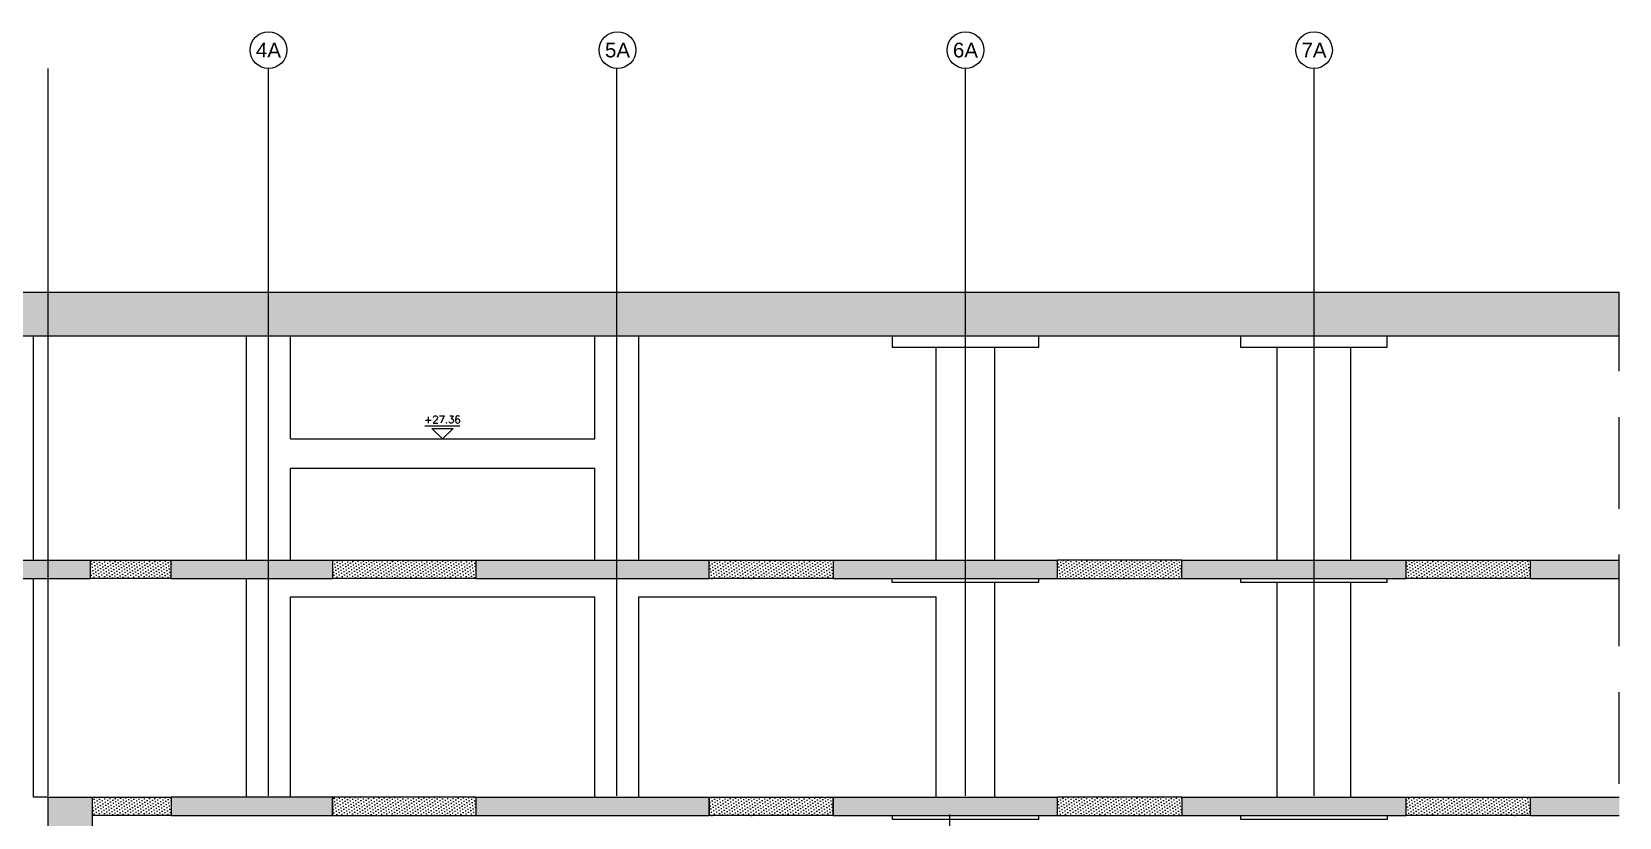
# Model space of a CAD drawing. Header units: millimetres. Extents: x 400408 to 401352, y 4543980 to 4544157.
# Drawn here: x 401145.41 to 401188.68, y 4544046.77 to 4544068.18 of the extents above; entities that cross this region are included whole.
import ezdxf
from ezdxf.enums import TextEntityAlignment as Align

# ---------------------------------------------------------------- set-up
doc = ezdxf.new("R2010")
doc.units = ezdxf.units.MM
for name, pattern in [('AKS', [3, 2.5, -0.25, 0, -0.25]), ('CIZGI', [0.4, 0.25, -0.15]), ('CONTINU', [0]), ('HIDDEN', [0.375, 0.25, -0.125])]:
    doc.linetypes.add(name, pattern=pattern)
for name, color, linetype in [('aks prota', 2, 'AKS'), ('caks prota', 4, 'Continuous'), ('görünüş prota', 4, 'Continuous'), ('kesik prota', 2, 'CIZGI'), ('kesit prota', 1, 'Continuous'), ('kesit tarama prota', 252, 'Continuous'), ('kot prota', 4, 'Continuous'), ('merdiven prota', 2, 'Continuous'), ('PRT-CST-rc_level', 6, 'Continuous'), ('PRT-CST-rc_levermark', 4, 'Continuous'), ('st_s_ölçü', 4, 'Continuous'), ('taks prota', 7, 'Continuous'), ('TARAMA', 8, 'Continuous'), ('temel prota', 6, 'Continuous'), ('ölçü prota', 4, 'Continuous')]:
    doc.layers.add(name, color=color, linetype=linetype)
doc.styles.add('OLCU', font='romanstw.shx')
doc.styles.get("Standard").update_dxf_attribs({"font": 'Arial.ttf'})
doc.styles.add('TAKS', font='Arial Unicode.ttf')
doc.dimstyles.new('1-100', dxfattribs={"dimscale": 0.5, "dimtxt": 2, "dimasz": 7.5, "dimexe": 3, "dimexo": 5, "dimgap": 5, "dimtad": 3, "dimdec": 1, "dimlfac": 2, "dimzin": 9, "dimdsep": 46, "dimtxsty": 'Standard', "dimblk": 'OBLIQUE', "dimcen": 0.09, "dimclrd": 3, "dimclre": 3, "dimclrt": 1, "dimadec": 3, "dimazin": 0, "dimtfac": 1, "dimtdec": 1, "dimtofl": 0, "dimtmove": 0, "dimatfit": 3, "dimfxl": 4, "dimtolj": 1, "dimtzin": 0, "dimarcsym": 0})
pattern_1 = [(36, (401030.68156, 4543716.28813), (-0.014547592, 0.087543451), [0, -0.079375])]

# ---------------------------------------------------------------- blocks, each defined once
blk = doc.blocks.new('_Oblique')
at = {"layer": 'st_s_ölçü', "lineweight": -2}
blk.add_line((-0.5, -0.5), (0.5, 0.5), dxfattribs=at)
blk = doc.blocks.new('*D19')
at = {"layer": 'DEFPOINTS', "color": 0, "transparency": 16777216}
for p in [(401170.439, 4544032.53), (401170.761, 4544032.53), (401170.761, 4544031.03)]:
    blk.add_point(p, dxfattribs=at)
at = {"layer": 'temel prota', "color": 3, "lineweight": -2, "transparency": 16777216}
for p, q in [((401170.439, 4544032.53), (401170.439, 4544046.846)), ((401170.439, 4544032.53), (401168.939, 4544032.53)), ((401170.439, 4544031.03), (401168.939, 4544031.03)), ((401170.439, 4544031.03), (401170.439, 4544027.28))]:
    blk.add_line(p, q, dxfattribs=at)
at = {"layer": 'temel prota', "color": 3, "lineweight": -2, "transparency": 16777216, "xscale": 3.75, "yscale": 3.75, "zscale": 3.75}
for p, rotation in [((401170.439, 4544032.53), 270), ((401170.439, 4544031.03), 90)]:
    blk.add_blockref('_Oblique', p, dxfattribs=dict(at, rotation=rotation))
at = {"layer": 'temel prota', "color": 1, "transparency": 16777216, "insert": (401167.428, 4544043.438), "char_height": 1, "attachment_point": 5, "rotation": 90}
blk.add_mtext('\\A1;3.0', dxfattribs=at)
blk = doc.blocks.new('KOTK5')
at = {"layer": 'PRT-CST-rc_levermark'}
blk.add_line((217, 160), (-213, 160), dxfattribs=at)
blk.add_lwpolyline([(130, 130), (-130, 130), (0, 0)], close=True, dxfattribs=at)
at = {"layer": 'PRT-CST-rc_level', "style": 'OLCU'}
blk.add_attdef('000.00', text='', height=90, dxfattribs=at).set_placement((0, 193), align=Align.CENTER)

msp = doc.modelspace()

# ---------------------------------------------------------------- hatches: boundary and pattern name
at = {"layer": 'kesit tarama prota'}
h = msp.add_hatch(color=256, dxfattribs=at)
h.dxf.hatch_style = 1
h.paths.add_polyline_path([(401130.615, 4544061.08), (401130.615, 4544060.38), (401130.215, 4544060.38), (401130.215, 4544059.88), (401188.684, 4544059.88), (401188.684, 4544061.08)])
h = msp.add_hatch(color=256, dxfattribs=at)
h.dxf.hatch_style = 1
h.paths.add_polyline_path([(401132.615, 4544037.39), (401147.015, 4544037.39), (401147.015, 4544037.99), (401132.115, 4544037.99), (401132.115, 4544046.82), (401136.648, 4544046.82), (401136.648, 4544045.22), (401140.205, 4544045.22), (401152.538, 4544037.99), (401149.215, 4544037.99), (401149.215, 4544037.39), (401151.265, 4544037.39), (401151.265, 4544036.988), (401153.713, 4544036.988), (401153.713, 4544037.99), (401153.527, 4544037.99), (401151.646, 4544039.092), (401151.646, 4544040), (401152.502, 4544040), (401155.369, 4544038.319), (401155.369, 4544037.989), (401155.233, 4544037.989), (401155.233, 4544037.49), (401167.289, 4544030.53), (401171.361, 4544030.53), (401171.361, 4544031.93), (401173.215, 4544031.93), (401173.215, 4544032.53), (401167.726, 4544032.53), (401167.726, 4544032.33), (401167.426, 4544032.33), (401167.426, 4544032.72), (401167.136, 4544032.72), (401167.136, 4544032.89), (401166.846, 4544032.89), (401166.846, 4544033.06), (401166.556, 4544033.06), (401166.556, 4544033.23), (401166.266, 4544033.23), (401166.266, 4544033.4), (401165.976, 4544033.4), (401165.976, 4544033.57), (401165.686, 4544033.57), (401165.686, 4544033.74), (401165.396, 4544033.74), (401165.396, 4544033.91), (401165.106, 4544033.91), (401165.106, 4544034.08), (401164.816, 4544034.08), (401164.816, 4544034.25), (401164.526, 4544034.25), (401164.526, 4544034.42), (401164.236, 4544034.42), (401164.236, 4544034.59), (401163.946, 4544034.59), (401163.946, 4544034.76), (401163.656, 4544034.76), (401163.656, 4544034.93), (401163.366, 4544034.93), (401163.366, 4544035.1), (401162.166, 4544035.1), (401162.166, 4544035.27), (401161.876, 4544035.27), (401161.876, 4544035.44), (401161.586, 4544035.44), (401161.586, 4544035.61), (401161.296, 4544035.61), (401161.296, 4544035.78), (401161.006, 4544035.78), (401161.006, 4544035.95), (401160.716, 4544035.95), (401160.716, 4544036.12), (401160.426, 4544036.12), (401160.426, 4544036.29), (401160.136, 4544036.29), (401160.136, 4544036.46), (401159.846, 4544036.46), (401159.846, 4544036.63), (401159.556, 4544036.63), (401159.556, 4544036.8), (401159.266, 4544036.8), (401159.266, 4544036.97), (401158.976, 4544036.97), (401158.976, 4544037.14), (401158.686, 4544037.14), (401158.686, 4544037.31), (401158.396, 4544037.31), (401158.396, 4544037.48), (401158.106, 4544037.48), (401158.106, 4544037.65), (401156.906, 4544037.65), (401156.906, 4544037.82), (401156.616, 4544037.82), (401156.616, 4544037.99), (401156.326, 4544037.99), (401156.326, 4544038.16), (401156.036, 4544038.16), (401156.036, 4544038.33), (401155.746, 4544038.33), (401155.746, 4544038.5), (401155.456, 4544038.5), (401155.456, 4544038.67), (401155.166, 4544038.67), (401155.166, 4544038.84), (401154.876, 4544038.84), (401154.876, 4544039.01), (401154.586, 4544039.01), (401154.586, 4544039.18), (401154.296, 4544039.18), (401154.296, 4544039.35), (401154.006, 4544039.35), (401154.006, 4544039.52), (401153.716, 4544039.52), (401153.716, 4544039.69), (401153.426, 4544039.69), (401153.426, 4544039.86), (401153.136, 4544039.86), (401153.136, 4544040.03), (401152.846, 4544040.03), (401152.846, 4544040.2), (401151.646, 4544040.2), (401151.646, 4544040.37), (401151.356, 4544040.37), (401151.356, 4544040.54), (401151.066, 4544040.54), (401151.066, 4544040.71), (401150.776, 4544040.71), (401150.776, 4544040.88), (401150.486, 4544040.88), (401150.486, 4544041.05), (401150.196, 4544041.05), (401150.196, 4544041.22), (401149.906, 4544041.22), (401149.906, 4544041.39), (401149.616, 4544041.39), (401149.616, 4544041.56), (401149.326, 4544041.56), (401149.326, 4544041.73), (401149.036, 4544041.73), (401149.036, 4544041.9), (401148.746, 4544041.9), (401148.746, 4544042.07), (401148.456, 4544042.07), (401148.456, 4544042.24), (401148.166, 4544042.24), (401148.166, 4544042.41), (401147.876, 4544042.41), (401147.876, 4544042.58), (401146.676, 4544042.58), (401146.676, 4544042.75), (401146.386, 4544042.75), (401146.386, 4544042.92), (401146.096, 4544042.92), (401146.096, 4544043.09), (401145.806, 4544043.09), (401145.806, 4544043.26), (401145.516, 4544043.26), (401145.516, 4544043.43), (401145.226, 4544043.43), (401145.226, 4544043.6), (401144.936, 4544043.6), (401144.936, 4544043.77), (401144.646, 4544043.77), (401144.646, 4544043.94), (401144.356, 4544043.94), (401144.356, 4544044.11), (401144.066, 4544044.11), (401144.066, 4544044.28), (401143.776, 4544044.28), (401143.776, 4544044.45), (401143.486, 4544044.45), (401143.486, 4544044.62), (401143.196, 4544044.62), (401143.196, 4544044.79), (401142.906, 4544044.79), (401142.906, 4544044.96), (401141.706, 4544044.96), (401141.706, 4544045.13), (401141.416, 4544045.13), (401141.416, 4544045.3), (401141.126, 4544045.3), (401141.126, 4544045.47), (401140.836, 4544045.47), (401140.836, 4544045.64), (401140.546, 4544045.64), (401140.546, 4544045.81), (401140.256, 4544045.81), (401140.256, 4544045.98), (401139.966, 4544045.98), (401139.966, 4544046.15), (401139.676, 4544046.15), (401139.676, 4544046.32), (401139.386, 4544046.32), (401139.386, 4544046.49), (401139.096, 4544046.49), (401139.096, 4544046.66), (401138.806, 4544046.66), (401138.806, 4544046.83), (401138.516, 4544046.83), (401138.516, 4544047), (401138.226, 4544047), (401138.226, 4544047.17), (401137.936, 4544047.17), (401137.936, 4544047.32), (401132.115, 4544047.32), (401132.115, 4544053.28), (401147.015, 4544053.28), (401147.015, 4544053.78), (401130.215, 4544053.78), (401130.215, 4544053.28), (401130.615, 4544053.28), (401130.615, 4544022.48), (401146.515, 4544022.48), (401146.515, 4544024.48), (401132.615, 4544024.48), (401132.615, 4544026.11), (401164.957, 4544026.11), (401164.957, 4544024.48), (401165.457, 4544024.48), (401165.457, 4544026.418), (401163.561, 4544027.512), (401163.561, 4544028.27), (401164.417, 4544028.27), (401167.651, 4544026.374), (401167.651, 4544024.48), (401167.951, 4544024.48), (401167.951, 4544026.01), (401168.446, 4544026.01), (401168.446, 4544026.21), (401170.757, 4544026.21), (401170.757, 4544024.48), (401168.015, 4544024.48), (401168.015, 4544022.48), (401172.715, 4544022.48), (401172.715, 4544024.48), (401171.057, 4544024.48), (401171.057, 4544026.11), (401188.684, 4544026.11), (401188.684, 4544026.41), (401168.246, 4544026.41), (401168.246, 4544026.21), (401167.951, 4544026.21), (401167.951, 4544026.6), (401167.661, 4544026.6), (401167.661, 4544026.77), (401167.371, 4544026.77), (401167.371, 4544026.94), (401167.081, 4544026.94), (401167.081, 4544027.11), (401166.791, 4544027.11), (401166.791, 4544027.28), (401166.501, 4544027.28), (401166.501, 4544027.45), (401166.211, 4544027.45), (401166.211, 4544027.62), (401165.921, 4544027.62), (401165.921, 4544027.79), (401165.631, 4544027.79), (401165.631, 4544027.96), (401165.341, 4544027.96), (401165.341, 4544028.13), (401165.051, 4544028.13), (401165.051, 4544028.3), (401164.761, 4544028.3), (401164.761, 4544028.47), (401163.561, 4544028.47), (401163.561, 4544028.64), (401163.271, 4544028.64), (401163.271, 4544028.81), (401162.981, 4544028.81), (401162.981, 4544028.98), (401162.691, 4544028.98), (401162.691, 4544029.15), (401162.401, 4544029.15), (401162.401, 4544029.32), (401162.111, 4544029.32), (401162.111, 4544029.49), (401161.821, 4544029.49), (401161.821, 4544029.66), (401161.531, 4544029.66), (401161.531, 4544029.83), (401161.241, 4544029.83), (401161.241, 4544030), (401160.951, 4544030), (401160.951, 4544030.17), (401160.661, 4544030.17), (401160.661, 4544030.34), (401160.371, 4544030.34), (401160.371, 4544030.51), (401159.171, 4544030.51), (401159.171, 4544030.68), (401158.881, 4544030.68), (401158.881, 4544030.85), (401158.591, 4544030.85), (401158.591, 4544031.02), (401158.301, 4544031.02), (401158.301, 4544031.19), (401158.011, 4544031.19), (401158.011, 4544031.36), (401157.721, 4544031.36), (401157.721, 4544031.53), (401157.431, 4544031.53), (401157.431, 4544031.7), (401157.141, 4544031.7), (401157.141, 4544031.87), (401156.851, 4544031.87), (401156.851, 4544032.04), (401156.561, 4544032.04), (401156.561, 4544032.21), (401156.271, 4544032.21), (401156.271, 4544032.38), (401155.981, 4544032.38), (401155.981, 4544032.53), (401149.215, 4544032.53), (401149.215, 4544031.93), (401153.015, 4544031.93), (401153.015, 4544030.53), (401157.334, 4544030.53), (401164.471, 4544026.41), (401132.615, 4544026.41), (401132.615, 4544031.93), (401147.015, 4544031.93), (401147.015, 4544032.53), (401132.615, 4544032.53)])
h.paths.add_polyline_path([(401137.148, 4544045.72), (401137.148, 4544047.12), (401137.626, 4544047.12), (401140.014, 4544045.72)], flags=16)
h.paths.add_polyline_path([(401146.676, 4544042.006), (401146.676, 4544042.38), (401147.532, 4544042.38), (401151.346, 4544040.144), (401151.346, 4544039.268)], flags=16)
h.paths.add_polyline_path([(401153.615, 4544032.33), (401155.671, 4544032.33), (401157.468, 4544031.276), (401157.468, 4544031.03), (401153.615, 4544031.03)], flags=16)
h.paths.add_polyline_path([(401156.896, 4544037.107), (401156.896, 4544037.45), (401157.762, 4544037.45), (401161.866, 4544035.044), (401161.866, 4544034.238)], flags=16)
h.paths.add_polyline_path([(401159.171, 4544030.31), (401160.027, 4544030.31), (401163.261, 4544028.414), (401163.261, 4544027.686), (401159.171, 4544030.047)], flags=16)
h.paths.add_polyline_path([(401162.166, 4544034.9), (401163.022, 4544034.9), (401167.126, 4544032.494), (401167.126, 4544031.201), (401162.166, 4544034.065)], flags=16)
h.paths.add_polyline_path([(401167.426, 4544032.13), (401167.926, 4544032.13), (401167.926, 4544032.33), (401170.761, 4544032.33), (401170.761, 4544031.03), (401167.426, 4544031.03)], flags=16)
h = msp.add_hatch(dxfattribs=at)
h.set_pattern_fill('DOTS', color=2, scale=0.05, angle=36)
h.set_pattern_definition(pattern_1)
h.paths.add_polyline_path([(401149.215, 4544053.78), (401147.015, 4544053.78), (401147.015, 4544053.28), (401149.215, 4544053.28)])
h = msp.add_hatch(color=256, dxfattribs=at)
h.dxf.hatch_style = 1
h.paths.add_polyline_path([(401153.615, 4544053.78), (401149.215, 4544053.78), (401149.215, 4544053.28), (401153.615, 4544053.28)])
h = msp.add_hatch(dxfattribs=at)
h.set_pattern_fill('DOTS', color=2, scale=0.05, angle=36)
h.set_pattern_definition(pattern_1)
h.paths.add_polyline_path([(401157.515, 4544053.78), (401153.615, 4544053.78), (401153.615, 4544053.28), (401157.515, 4544053.28)])
h = msp.add_hatch(color=256, dxfattribs=at)
h.dxf.hatch_style = 1
h.paths.add_polyline_path([(401163.877, 4544053.78), (401157.515, 4544053.78), (401157.515, 4544053.28), (401163.877, 4544053.28)])
h = msp.add_hatch(dxfattribs=at)
h.set_pattern_fill('DOTS', color=2, scale=0.05, angle=36)
h.set_pattern_definition([(36, (401030.68156, 4543722.74813), (-0.014547592, 0.087543451), [0, -0.079375])])
h.paths.add_polyline_path([(401167.261, 4544053.78), (401163.877, 4544053.78), (401163.877, 4544053.28), (401167.261, 4544053.28)])
h = msp.add_hatch(color=256, dxfattribs=at)
h.dxf.hatch_style = 1
h.paths.add_polyline_path([(401173.377, 4544053.78), (401167.261, 4544053.78), (401167.261, 4544053.28), (401173.377, 4544053.28)])
h = msp.add_hatch(dxfattribs=at)
h.set_pattern_fill('DOTS', color=2, scale=0.05, angle=36)
h.set_pattern_definition(pattern_1)
h.paths.add_polyline_path([(401176.761, 4544053.78), (401173.377, 4544053.78), (401173.377, 4544053.28), (401176.761, 4544053.28)])
h = msp.add_hatch(color=256, dxfattribs=at)
h.dxf.hatch_style = 1
h.paths.add_polyline_path([(401182.877, 4544053.78), (401176.761, 4544053.78), (401176.761, 4544053.28), (401182.877, 4544053.28)])
h = msp.add_hatch(dxfattribs=at)
h.set_pattern_fill('DOTS', color=2, scale=0.05, angle=36)
h.set_pattern_definition(pattern_1)
h.paths.add_polyline_path([(401186.261, 4544053.78), (401182.877, 4544053.78), (401182.877, 4544053.28), (401186.261, 4544053.28)])
h = msp.add_hatch(color=256, dxfattribs=at)
h.dxf.hatch_style = 1
h.paths.add_polyline_path([(401188.684, 4544053.78), (401186.261, 4544053.78), (401186.261, 4544053.28), (401188.684, 4544053.28)])
h = msp.add_hatch(color=256, dxfattribs=at)
h.dxf.hatch_style = 1
h.paths.add_polyline_path([(401145.865, 4544047.32), (401147.065, 4544047.32), (401147.065, 4544046.32), (401145.865, 4544046.32)])
h.paths.add_polyline_path([(401153.615, 4544047.32), (401149.215, 4544047.32), (401149.215, 4544046.82), (401153.615, 4544046.82)])
h = msp.add_hatch(dxfattribs=at)
h.set_pattern_fill('DOTS', color=2, scale=0.05, angle=36)
h.set_pattern_definition([(36, (401030.68156, 4543709.82813), (-0.014547592, 0.087543451), [0, -0.079375])])
h.paths.add_polyline_path([(401149.215, 4544047.32), (401147.065, 4544047.32), (401147.065, 4544046.82), (401149.215, 4544046.82)])
h = msp.add_hatch(dxfattribs=at)
h.set_pattern_fill('DOTS', color=2, scale=0.05, angle=36)
h.set_pattern_definition(pattern_1)
h.paths.add_polyline_path([(401157.515, 4544047.32), (401153.615, 4544047.32), (401153.615, 4544046.82), (401157.515, 4544046.82)])
h = msp.add_hatch(color=256, dxfattribs=at)
h.dxf.hatch_style = 1
h.paths.add_polyline_path([(401163.877, 4544047.32), (401157.515, 4544047.32), (401157.515, 4544046.82), (401163.877, 4544046.82)])
h = msp.add_hatch(dxfattribs=at)
h.set_pattern_fill('DOTS', color=2, scale=0.05, angle=36)
h.set_pattern_definition(pattern_1)
h.paths.add_polyline_path([(401167.261, 4544047.32), (401163.877, 4544047.32), (401163.877, 4544046.82), (401167.261, 4544046.82)])
h = msp.add_hatch(color=256, dxfattribs=at)
h.dxf.hatch_style = 1
h.paths.add_polyline_path([(401173.377, 4544047.32), (401167.261, 4544047.32), (401167.261, 4544046.82), (401173.377, 4544046.82)])
h = msp.add_hatch(dxfattribs=at)
h.set_pattern_fill('DOTS', color=2, scale=0.05, angle=36)
h.set_pattern_definition(pattern_1)
h.paths.add_polyline_path([(401176.761, 4544047.32), (401173.377, 4544047.32), (401173.377, 4544046.82), (401176.761, 4544046.82)])
h = msp.add_hatch(color=256, dxfattribs=at)
h.dxf.hatch_style = 1
h.paths.add_polyline_path([(401182.877, 4544047.32), (401176.761, 4544047.32), (401176.761, 4544046.82), (401182.877, 4544046.82)])
h = msp.add_hatch(dxfattribs=at)
h.set_pattern_fill('DOTS', color=2, scale=0.05, angle=36)
h.set_pattern_definition(pattern_1)
h.paths.add_polyline_path([(401186.261, 4544047.32), (401182.877, 4544047.32), (401182.877, 4544046.82), (401186.261, 4544046.82)])
h = msp.add_hatch(color=256, dxfattribs=at)
h.dxf.hatch_style = 1
h.paths.add_polyline_path([(401188.684, 4544047.32), (401186.261, 4544047.32), (401186.261, 4544046.82), (401188.684, 4544046.82)])

# ---------------------------------------------------------------- linework, layer by layer
at = {"layer": 'aks prota', "ltscale": 10}
for p, q in [((401145.865, 4544017.258), (401145.865, 4544067.181)), ((401151.865, 4544017.258), (401151.865, 4544067.181)), ((401161.365, 4544017.258), (401161.365, 4544067.181)), ((401170.865, 4544017.258), (401170.865, 4544067.181)), ((401180.365, 4544017.258), (401180.365, 4544067.181))]:
    msp.add_line(p, q, dxfattribs=at)
at = {"layer": 'caks prota', "ltscale": 0.05}
for centre in [(401151.868, 4544067.681), (401161.381, 4544067.681), (401170.865, 4544067.681), (401180.365, 4544067.681)]:
    msp.add_circle(centre, 0.5, dxfattribs=at)
at = {"layer": 'görünüş prota'}
for p, q in [((401145.465, 4544053.78), (401145.465, 4544059.88)), ((401151.265, 4544053.78), (401151.265, 4544059.88)), ((401152.465, 4544057.081), (401152.465, 4544059.88)), ((401160.765, 4544057.081), (401160.765, 4544059.88)), ((401161.965, 4544053.78), (401161.965, 4544059.88)), ((401170.065, 4544053.78), (401170.065, 4544059.58)), ((401171.665, 4544053.78), (401171.665, 4544059.58)), ((401179.365, 4544053.78), (401179.365, 4544059.58)), ((401181.365, 4544053.78), (401181.365, 4544059.58)), ((401152.465, 4544053.78), (401152.465, 4544056.281)), ((401160.765, 4544053.78), (401160.765, 4544056.281)), ((401145.465, 4544047.32), (401145.465, 4544053.28)), ((401151.265, 4544047.32), (401151.265, 4544053.28)), ((401171.665, 4544047.32), (401171.665, 4544053.18)), ((401179.365, 4544047.32), (401179.365, 4544053.18)), ((401181.365, 4544047.32), (401181.365, 4544053.18)), ((401160.765, 4544047.32), (401160.765, 4544052.78)), ((401161.965, 4544047.32), (401161.965, 4544052.78)), ((401170.065, 4544047.32), (401170.065, 4544052.78))]:
    msp.add_line(p, q, dxfattribs=at)
for points in [[(401168.864, 4544059.88), (401168.864, 4544059.58), (401172.864, 4544059.58), (401172.864, 4544059.88)], [(401178.363, 4544059.88), (401178.363, 4544059.58), (401182.363, 4544059.58), (401182.363, 4544059.88)], [(401147.015, 4544053.78), (401149.215, 4544053.78)], [(401153.615, 4544053.78), (401157.515, 4544053.78)], [(401163.877, 4544053.78), (401167.261, 4544053.78)], [(401176.761, 4544053.78), (401173.377, 4544053.78)], [(401182.877, 4544053.78), (401186.261, 4544053.78)], [(401149.215, 4544053.28), (401147.015, 4544053.28)], [(401157.515, 4544053.28), (401153.615, 4544053.28)], [(401167.261, 4544053.28), (401163.877, 4544053.28)], [(401168.862, 4544053.28), (401168.862, 4544053.18), (401172.862, 4544053.18), (401172.862, 4544053.28)], [(401173.377, 4544053.28), (401176.761, 4544053.28)], [(401178.363, 4544053.28), (401178.363, 4544053.18), (401182.363, 4544053.18), (401182.363, 4544053.28)], [(401186.261, 4544053.28), (401182.877, 4544053.28)], [(401152.465, 4544047.32), (401152.465, 4544052.78), (401160.765, 4544052.78)], [(401161.965, 4544052.78), (401170.065, 4544052.78)], [(401145.865, 4544047.32), (401145.465, 4544047.32)], [(401147.065, 4544047.32), (401149.215, 4544047.32)], [(401157.515, 4544047.32), (401153.615, 4544047.32)], [(401163.877, 4544047.32), (401167.261, 4544047.32)], [(401176.761, 4544047.32), (401173.377, 4544047.32)], [(401182.877, 4544047.32), (401186.261, 4544047.32)], [(401149.215, 4544046.82), (401147.065, 4544046.82)], [(401153.615, 4544046.82), (401157.515, 4544046.82)], [(401167.261, 4544046.82), (401163.877, 4544046.82)], [(401168.864, 4544046.82), (401168.864, 4544046.72), (401172.864, 4544046.72), (401172.864, 4544046.82)], [(401173.377, 4544046.82), (401176.761, 4544046.82)], [(401178.365, 4544046.82), (401178.365, 4544046.72), (401182.365, 4544046.72), (401182.365, 4544046.82)], [(401186.261, 4544046.82), (401182.877, 4544046.82)]]:
    msp.add_lwpolyline(points, dxfattribs=at)
at = {"layer": 'kesik prota', "linetype": 'HIDDEN', "ltscale": 10}
msp.add_lwpolyline([(401188.684, 4544021.43), (401188.684, 4544061.08)], dxfattribs=at)
at = {"layer": 'kesit prota', "color": 1}
for p, q in [((401130.615, 4544061.08), (401188.684, 4544061.08)), ((401130.215, 4544053.78), (401147.015, 4544053.78)), ((401149.215, 4544053.28), (401149.215, 4544053.78)), ((401149.215, 4544053.78), (401153.615, 4544053.78)), ((401153.615, 4544053.78), (401153.615, 4544053.28)), ((401157.515, 4544053.78), (401163.877, 4544053.78)), ((401157.515, 4544053.78), (401157.515, 4544053.28)), ((401163.877, 4544053.28), (401163.877, 4544053.78)), ((401167.261, 4544053.78), (401167.261, 4544053.28)), ((401167.261, 4544053.78), (401173.377, 4544053.78)), ((401173.377, 4544053.28), (401173.377, 4544053.78)), ((401176.761, 4544053.78), (401182.877, 4544053.78)), ((401176.761, 4544053.28), (401176.761, 4544053.78)), ((401182.877, 4544053.28), (401182.877, 4544053.78)), ((401186.261, 4544053.78), (401188.684, 4544053.78)), ((401186.261, 4544053.28), (401186.261, 4544053.78)), ((401132.115, 4544053.28), (401147.015, 4544053.28)), ((401149.215, 4544053.28), (401153.615, 4544053.28)), ((401157.515, 4544053.28), (401163.877, 4544053.28)), ((401167.261, 4544053.28), (401173.377, 4544053.28)), ((401176.761, 4544053.28), (401182.877, 4544053.28)), ((401186.261, 4544053.28), (401188.684, 4544053.28)), ((401153.615, 4544047.32), (401153.615, 4544046.82)), ((401157.515, 4544047.32), (401163.877, 4544047.32)), ((401157.515, 4544047.32), (401157.515, 4544046.82)), ((401157.515, 4544047.32), (401157.515, 4544046.82)), ((401163.877, 4544046.82), (401163.877, 4544047.32)), ((401167.261, 4544047.32), (401173.377, 4544047.32)), ((401167.261, 4544047.32), (401167.261, 4544046.82)), ((401173.377, 4544046.82), (401173.377, 4544047.32)), ((401176.761, 4544047.32), (401182.877, 4544047.32)), ((401176.761, 4544047.32), (401176.761, 4544046.82)), ((401182.877, 4544046.82), (401182.877, 4544047.32)), ((401186.261, 4544047.32), (401188.684, 4544047.32)), ((401186.261, 4544046.82), (401186.261, 4544047.32)), ((401157.515, 4544046.82), (401163.877, 4544046.82)), ((401167.261, 4544046.82), (401173.377, 4544046.82)), ((401176.761, 4544046.82), (401182.877, 4544046.82)), ((401186.261, 4544046.82), (401188.684, 4544046.82))]:
    msp.add_line(p, q, dxfattribs=at)
at = {"layer": 'kesit prota'}
msp.add_line((401147.015, 4544053.28), (401147.015, 4544053.78), dxfattribs=at)
for points in [[(401188.684, 4544059.88), (401130.215, 4544059.88), (401130.215, 4544060.38), (401130.615, 4544060.38), (401130.615, 4544061.08)], [(401153.615, 4544047.32), (401149.215, 4544047.32), (401149.215, 4544046.82), (401153.615, 4544046.82), (401153.615, 4544047.32)]]:
    msp.add_lwpolyline(points, dxfattribs=at)
msp.add_lwpolyline([(401145.865, 4544047.32), (401147.065, 4544047.32), (401147.065, 4544046.32), (401145.865, 4544046.32)], close=True, dxfattribs=at)
at = {"layer": 'merdiven prota', "color": 5}
for p, q in [((401163.877, 4544047.32), (401163.877, 4544046.82)), ((401167.261, 4544046.82), (401167.261, 4544047.32))]:
    msp.add_line(p, q, dxfattribs=at)
at = {"layer": 'TARAMA'}
msp.add_line((401149.215, 4544047.32), (401149.215, 4544046.82), dxfattribs=at)
at = {"layer": 'ölçü prota'}
for points in [[(401152.465, 4544057.081), (401160.765, 4544057.081)], [(401152.465, 4544056.281), (401160.765, 4544056.281)]]:
    msp.add_lwpolyline(points, dxfattribs=at)

# ---------------------------------------------------------------- block references
at = {"layer": 'kot prota', "linetype": 'CONTINU', "ltscale": 0.1}
ref = msp.add_blockref('KOTK5', (401156.609, 4544057.081), dxfattribs=dict(at, xscale=-0.002222222222222222, yscale=0.002222222222222222, zscale=0.002222222222222222))
ref.add_attrib('000.00', '+27.36', dxfattribs={"layer": 'PRT-CST-rc_level', "height": 0.2, "style": 'OLCU'}).set_placement((401156.609, 4544057.51), align=Align.CENTER)

# ---------------------------------------------------------------- texts
at = {"layer": 'taks prota', "style": 'TAKS'}
for s, p in [('4A', (401151.868, 4544067.681)), ('5A', (401161.381, 4544067.681)), ('6A', (401170.865, 4544067.681)), ('7A', (401180.365, 4544067.681))]:
    msp.add_text(s, height=0.4, rotation=359.5052, dxfattribs=at).set_placement(p, align=Align.MIDDLE_CENTER)

# ---------------------------------------------------------------- dimensions: what is measured, and where the dimension line sits
at = {"layer": 'temel prota'}
dim = msp.add_linear_dim(base=(401170.439, 4544032.53), p1=(401170.761, 4544031.03), p2=(401170.761, 4544032.53), angle=90, dimstyle='1-100', override={"dimzin": 0, "dimfxl": 0.35, "dimfxlon": 1}, dxfattribs=at)
dim.commit()
dim.dimension.update_dxf_attribs({"geometry": '*D19', "text_midpoint": (401167.428, 4544043.438)})

doc.saveas('drawing.dxf')
